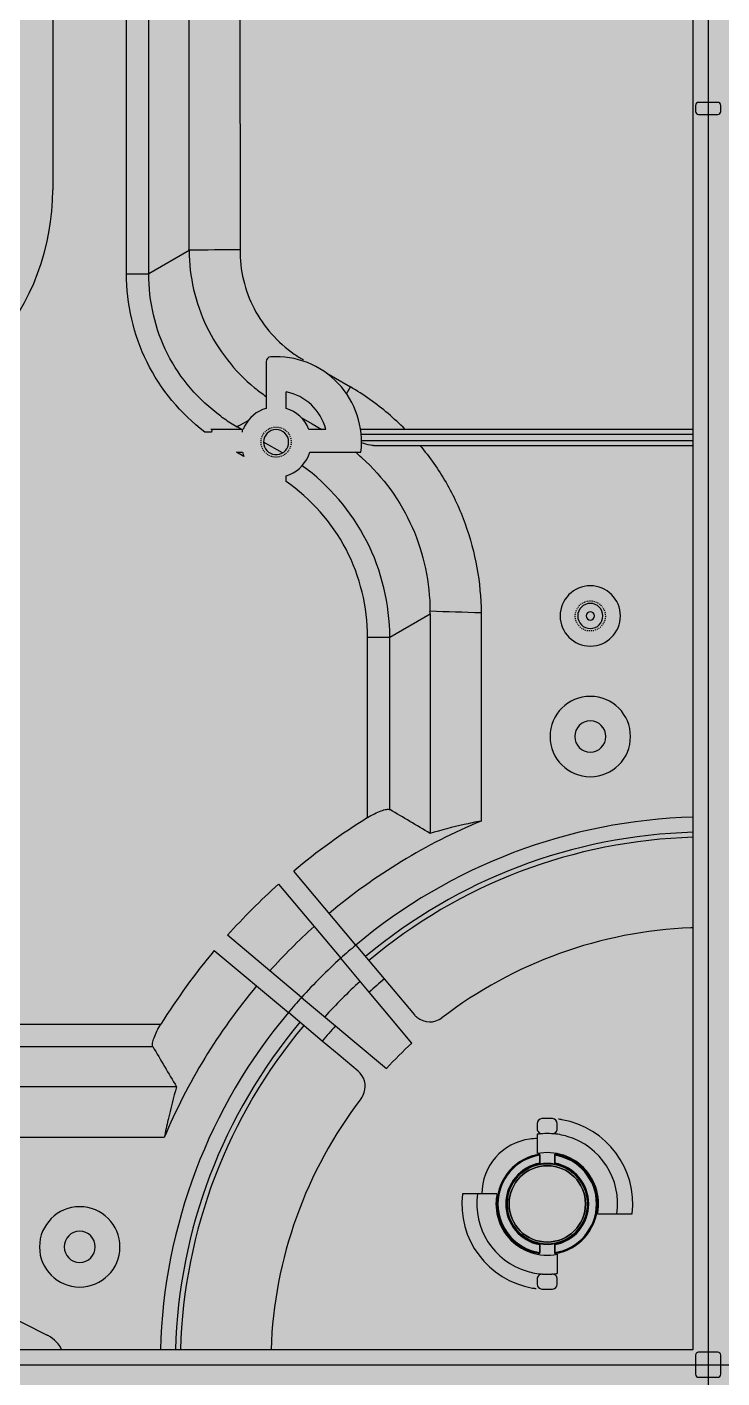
# Model space of a CAD drawing. Header units: millimetres. Extents: x -1070 to 42146, y 1440 to 12921.
# Drawn here: x 5794 to 5863.1, y 3516.5 to 3650.9 of the extents above; entities that cross this region are included whole.
import ezdxf

# ---------------------------------------------------------------- set-up
doc = ezdxf.new("R2010")
doc.units = ezdxf.units.MM
doc.linetypes.add('HIDDEN', pattern=[0.2, 0.1, -0.1])
for name, color, linetype in [('CITI-3MM实线CONTINUOUS', 7, 'Continuous'), ('CITIE-TAO实线CONTINUOUS', 7, 'Continuous'), ('DW-PLUS-XIANGTI隐藏线HIDDEN', 7, 'Continuous')]:
    doc.layers.add(name, color=color, linetype=linetype)

msp = doc.modelspace()

# ---------------------------------------------------------------- hatches: boundary and pattern name
at = {"lineweight": -3}
h = msp.add_hatch(color=256, dxfattribs=at)
h.dxf.hatch_style = 1
h.paths.add_polyline_path([(5611.757, 3767.826), (5611.757, 2767.826), (6111.757, 2767.826), (6111.757, 3767.826)])

# ---------------------------------------------------------------- linework, layer by layer
at = {"color": 1, "lineweight": -3}
for p, q in [((5861.757, 3767.826), (5861.757, 2767.826)), ((5611.757, 3517.826), (6111.757, 3517.826))]:
    msp.add_line(p, q, dxfattribs=at)
at = {"color": 7, "linetype": 'Continuous', "lineweight": -3}
for p, q in [((5796.58, 3677.148), (5796.58, 3634.728)), ((5803.911, 3626.365), (5803.911, 3659.286)), ((5806.133, 3626.365), (5806.133, 3659.286)), ((5810.126, 3656.864), (5810.126, 3628.787)), ((5815.197, 3656.895), (5815.199, 3628.762)), ((5860.257, 3643.426), (5860.257, 3654.619)), ((5860.257, 3643.126), (5860.257, 3643.426)), ((5860.257, 3642.526), (5860.257, 3643.126)), ((5860.507, 3643.126), (5860.507, 3642.526)), ((5862.707, 3643.426), (5860.807, 3643.426)), ((5863.007, 3642.526), (5863.007, 3643.126)), ((5860.257, 3642.226), (5860.257, 3642.526)), ((5860.257, 3519.326), (5860.257, 3642.226)), ((5860.807, 3642.226), (5862.707, 3642.226)), ((5810.127, 3628.672), (5806.133, 3626.365)), ((5803.911, 3626.365), (5806.133, 3626.365)), ((5817.788, 3617.607), (5817.788, 3612.977)), ((5823.824, 3616.47), (5826.182, 3615.109)), ((5819.788, 3612.977), (5819.788, 3614.624)), ((5825.803, 3614.419), (5826.193, 3615.106)), ((5821.277, 3612.083), (5822.372, 3611.451)), ((5812.365, 3610.623), (5811.697, 3610.623)), ((5814.78, 3610.893), (5812.305, 3610.893)), ((5814.923, 3610.893), (5814.78, 3610.893)), ((5815.082, 3611.233), (5814.923, 3611.141)), ((5815.353, 3610.893), (5814.923, 3611.141)), ((5815.434, 3610.893), (5814.923, 3610.893)), ((5815.207, 3611.305), (5815.082, 3611.233)), ((5816.033, 3611.782), (5815.207, 3611.305)), ((5815.434, 3610.623), (5815.434, 3610.893)), ((5823.727, 3610.893), (5822.049, 3610.893)), ((5822.372, 3611.451), (5823.339, 3610.893)), ((5860.257, 3610.893), (5827.193, 3610.893)), ((5819.42, 3608.544), (5817.538, 3609.631)), ((5828.467, 3610.393), (5827.253, 3610.393)), ((5827.286, 3609.793), (5828.467, 3609.793)), ((5860.257, 3610.393), (5828.467, 3610.393)), ((5828.467, 3609.793), (5860.257, 3609.793)), ((5828.467, 3609.293), (5860.257, 3609.293)), ((5815.596, 3608.187), (5814.841, 3608.623)), ((5814.841, 3608.623), (5815.434, 3608.623)), ((5822.142, 3608.623), (5827.229, 3608.623)), ((5819.788, 3605.692), (5819.788, 3606.269)), ((5830.102, 3590.22), (5834.095, 3592.525)), ((5834.095, 3592.525), (5834.095, 3570.688)), ((5839.177, 3592.62), (5839.169, 3575.623)), ((5827.88, 3572.257), (5827.88, 3590.22)), ((5827.88, 3590.22), (5830.102, 3590.22)), ((5830.102, 3573.052), (5830.102, 3590.22)), ((5839.169, 3575.623), (5839.169, 3575.182)), ((5839.169, 3575.182), (5839.168, 3572.313)), ((5839.168, 3572.313), (5839.168, 3571.917)), ((5826.725, 3559.575), (5820.546, 3566.938)), ((5819.034, 3565.629), (5825.216, 3558.262)), ((5821.321, 3554.366), (5813.954, 3560.548)), ((5826.725, 3559.575), (5829.553, 3556.205)), ((5812.644, 3559.036), (5820.007, 3552.858)), ((5828.047, 3554.889), (5825.216, 3558.262)), ((5829.553, 3556.205), (5830.961, 3554.527)), ((5821.321, 3554.366), (5824.694, 3551.536)), ((5829.428, 3553.242), (5828.047, 3554.889)), ((5830.961, 3554.527), (5832.538, 3552.647)), ((5823.378, 3550.03), (5820.007, 3552.858)), ((5832.293, 3549.828), (5829.428, 3553.242)), ((5789.363, 3551.702), (5807.326, 3551.702)), ((5824.694, 3551.536), (5826.341, 3550.154)), ((5826.341, 3550.154), (5829.755, 3547.29)), ((5789.363, 3549.481), (5806.531, 3549.481)), ((5825.055, 3548.622), (5823.378, 3550.03)), ((5826.935, 3547.044), (5825.055, 3548.622)), ((5808.895, 3545.488), (5787.057, 3545.488)), ((5844.757, 3541.81), (5844.757, 3541.309)), ((5844.757, 3540.754), (5844.757, 3538.827)), ((5846.757, 3541.309), (5846.757, 3541.81)), ((5807.288, 3540.415), (5786.966, 3540.415)), ((5807.665, 3540.415), (5807.288, 3540.415)), ((5845.007, 3538.668), (5845.007, 3538.769)), ((5845.007, 3538.668), (5845.007, 3537.882)), ((5846.507, 3538.769), (5846.507, 3538.668)), ((5846.507, 3538.668), (5846.507, 3537.882)), ((5845.007, 3537.882), (5845.007, 3537.78)), ((5846.507, 3537.78), (5846.507, 3537.882)), ((5838.829, 3534.826), (5837.316, 3534.826)), ((5840.756, 3534.826), (5838.829, 3534.826)), ((5850.758, 3532.826), (5852.685, 3532.826)), ((5852.685, 3532.826), (5854.198, 3532.826)), ((5845.007, 3529.871), (5845.007, 3529.77)), ((5845.007, 3529.77), (5845.007, 3528.984)), ((5845.007, 3528.882), (5845.007, 3528.984)), ((5846.507, 3529.77), (5846.507, 3529.871)), ((5846.507, 3529.77), (5846.507, 3528.984)), ((5846.507, 3528.984), (5846.507, 3528.882)), ((5846.757, 3528.825), (5846.757, 3526.898)), ((5783.101, 3527.233), (5796.012, 3520.777)), ((5844.757, 3526.343), (5844.757, 3525.842)), ((5846.757, 3525.842), (5846.757, 3526.343)), ((5737.357, 3519.326), (5860.257, 3519.326)), ((5860.507, 3518.776), (5860.507, 3516.876)), ((5862.707, 3519.076), (5860.807, 3519.076)), ((5863.007, 3516.876), (5863.007, 3518.776)), ((5860.807, 3516.576), (5862.707, 3516.576))]:
    msp.add_line(p, q, dxfattribs=at)
for centre, radius, start, end in [((5860.807, 3643.126), 0.3, 90, 180), ((5862.707, 3643.126), 0.3, 0, 90), ((5860.807, 3642.526), 0.3, 180, 270), ((5862.707, 3642.526), 0.3, 270, 0), ((5772.78, 3634.728), 23.8, 319, 0), ((5807.095, 4584.766), 956.012, 270.181624, 270.485641), ((5782.615, 3628.402), 27.514, 0.5615, 0.80261), ((5818.288, 3617.607), 0.5, 93.58332, 180), ((5818.788, 3609.623), 8.5, 353.24367, 93.58332), ((5827.729, 3628.665), 12.515, 235.21746, 240.28773), ((5828.04, 3628.9), 17.945, 230.6242, 235.15775), ((5818.788, 3609.623), 5.1, 14.41951, 78.69227), ((5813.191, 3592.774), 25.838, 49.61515, 59.8168), ((5823.736, 3626.574), 17.772, 234.01162, 235.28116), ((5823.736, 3626.573), 17.772, 235.28047, 240.27071), ((5818.788, 3609.623), 3.5, 106.60155, 153.34217), ((5818.788, 3609.623), 3.5, 21.27577, 73.39845), ((5812.071, 3591.473), 27.555, 44.8119, 49.59487), ((5818.789, 3609.623), 6.501, 168.73298, 171.14994), ((5818.788, 3609.623), 3.5, 153.34217, 159.20187), ((5818.788, 3609.623), 1.25, 0, 180), ((5818.788, 3609.623), 1.25, 180, 349.51627), ((5818.788, 3609.623), 1.25, 349.51627, 0), ((5818.788, 3609.623), 3.5, 286.60155, 336.87219), ((5818.788, 3609.623), 3.5, 336.87219, 343.39845), ((5813.526, 3592.763), 20.599, 47.95033, 50.34589), ((5850.038, 3592.326), 3, 0, 180), ((5850.038, 3592.326), 1.25, 0, 180), ((5795.822, 2361.243), 1232.14, 87.983684, 88.220057), ((5850.038, 3592.326), 3, 180, 0), ((5850.038, 3592.326), 1.25, 180, 0), ((5850.038, 3592.326), 0.418, 0, 180), ((5850.038, 3592.326), 0.418, 180, 0), ((5850.038, 3580.326), 4, 0, 180), ((5850.038, 3580.326), 1.55, 0, 180), ((5850.038, 3580.326), 4, 180, 0), ((5850.038, 3580.326), 1.55, 180, 0), ((5708.855, 3363.727), 241.904, 58.82015, 59.91932), ((5861.757, 3517.826), 64.112, 121.89737, 130), ((5861.757, 3517.826), 58.619, 112.66571, 130), ((5861.757, 3517.826), 54.5, 91.57715, 130), ((5861.757, 3517.826), 53, 91.6218, 130), ((5861.757, 3517.826), 52.5, 91.63725, 130.05159), ((5861.757, 3517.826), 64.112, 131.78766, 138.21234), ((5861.757, 3517.826), 58.619, 131.95524, 138.04476), ((5861.757, 3517.826), 43.5, 92.24756, 127.48069), ((5861.757, 3517.826), 43.5, 91.97611, 92.24756), ((5861.757, 3517.826), 54.5, 130, 132.10307), ((5861.757, 3517.826), 64.112, 140, 148.10263), ((5861.757, 3517.826), 54.5, 132.10307, 137.89693), ((5861.757, 3517.826), 58.619, 140, 157.33429), ((5861.757, 3517.826), 51.5, 132.22564, 135.01076), ((5861.757, 3517.826), 50.1, 130, 132.28786), ((5861.757, 3517.826), 54.5, 137.89693, 140), ((5861.757, 3517.826), 51.5, 135.01076, 137.77436), ((5861.757, 3517.826), 54.5, 140, 178.42285), ((5861.745, 3517.83), 52.988, 139.99557, 178.38263), ((5861.757, 3517.826), 52.5, 139.94846, 178.36275), ((5861.757, 3517.826), 50.1, 137.71214, 140), ((5834.07, 3553.933), 2, 220, 230.16546), ((5834.07, 3553.933), 2, 230.16546, 307.48069), ((6015.855, 3670.728), 241.904, 210.08068, 211.17985), ((5861.757, 3517.826), 43.5, 132.63522, 137.36478), ((5825.65, 3545.512), 2, 342.32478, 50), ((5825.65, 3545.512), 2, 322.51931, 342.32478), ((5861.757, 3517.826), 43.5, 142.51931, 178.02389), ((5845.257, 3541.81), 0.5, 93.58332, 180), ((5845.757, 3533.826), 8.5, 86.41668, 93.58332), ((5846.257, 3541.81), 0.5, 0, 86.41668), ((5845.757, 3533.826), 8.5, 80.15881, 82.46232), ((5845.757, 3533.826), 8.5, 353.24367, 80.15881), ((5845.257, 3541.309), 0.5, 180, 273.82255), ((5845.757, 3533.826), 7, 95.29417, 98.21321), ((5845.757, 3533.826), 7, 86.17745, 93.82255), ((5846.257, 3541.309), 0.5, 266.17745, 0), ((5845.757, 3533.826), 7, 79.76053, 86.17743), ((5845.757, 3533.826), 7, 73.4912, 79.76053), ((5844.757, 3534.826), 5.5, 97.70834, 180), ((5844.757, 3534.826), 5.5, 90, 97.70834), ((5845.757, 3533.826), 7, 351.78679, 73.4912), ((5845.757, 3533.826), 5, 98.62693, 177.53429), ((5845.757, 3533.826), 4.9, 98.80437, 261.19563), ((5845.757, 3533.826), 5.1, 71.32047, 101.30773), ((5845.757, 3533.826), 5, 0, 81.37307), ((5845.757, 3533.826), 4.9, 278.80437, 81.19563), ((5845.757, 3533.826), 5.1, 11.21536, 71.32047), ((5845.757, 3533.826), 4.125, 100.47568, 259.52432), ((5845.757, 3533.826), 4.025, 100.739, 180), ((5845.757, 3533.826), 4, 100.74093, 177.39131), ((5845.757, 3533.826), 4, 100.74093, 177.39131), ((5845.757, 3533.826), 3.8, 0, 180), ((5845.757, 3533.826), 4.025, 79.261, 100.739), ((5845.757, 3533.826), 4, 79.25907, 100.74093), ((5845.757, 3533.826), 4, 79.25907, 100.74093), ((5845.757, 3533.826), 4, 2.60869, 79.25907), ((5845.757, 3533.826), 4.125, 280.47568, 79.52432), ((5845.757, 3533.826), 4.025, 0, 79.261), ((5844.757, 3534.826), 5.5, 17.29719, 21.35164), ((5845.757, 3533.826), 8.5, 173.24367, 260.15881), ((5845.757, 3533.826), 7, 171.78679, 253.4912), ((5845.757, 3533.826), 5.1, 176.40894, 191.21536), ((5845.757, 3533.826), 5.1, 168.69227, 176.40894), ((5845.757, 3533.826), 5, 177.53429, 180), ((5845.757, 3533.826), 4, 177.39131, 180), ((5845.757, 3533.826), 4, 177.39131, 180), ((5845.757, 3533.826), 4, 0, 2.60869), ((5845.757, 3533.826), 4, 0, 2.60869), ((5845.757, 3533.826), 5.1, 356.40894, 11.21536), ((5799.257, 3529.545), 4, 0, 180), ((5845.757, 3533.826), 5.1, 191.21536, 251.32047), ((5845.757, 3533.826), 5, 180, 261.37307), ((5845.757, 3533.826), 4.025, 180, 259.261), ((5845.757, 3533.826), 4, 180, 182.60869), ((5845.757, 3533.826), 4, 180, 182.60869), ((5845.757, 3533.826), 4, 182.60869, 259.25907), ((5845.757, 3533.826), 4, 182.60869, 259.25907), ((5845.757, 3533.826), 3.8, 180, 0), ((5845.757, 3533.826), 4, 280.74093, 357.39131), ((5845.757, 3533.826), 4.025, 280.739, 0), ((5845.757, 3533.826), 5, 278.62693, 357.53429), ((5845.757, 3533.826), 4, 357.39131, 0), ((5845.757, 3533.826), 5, 357.53429, 0), ((5845.757, 3533.826), 5.1, 348.69227, 356.40894), ((5799.257, 3529.545), 1.55, 0, 180), ((5845.757, 3533.826), 4, 259.25907, 280.74093), ((5799.257, 3529.545), 4, 180, 0), ((5799.257, 3529.545), 1.55, 180, 0), ((5844.757, 3534.826), 5.5, 248.64836, 252.7264), ((5845.757, 3533.826), 5.1, 251.32047, 281.30773), ((5845.757, 3533.826), 4.025, 259.261, 280.739), ((5845.757, 3533.826), 7, 253.4912, 259.76053), ((5845.757, 3533.826), 7, 259.76053, 266.17743), ((5845.257, 3526.343), 0.5, 86.17745, 180), ((5845.757, 3533.826), 7, 266.17745, 273.82255), ((5846.257, 3526.343), 0.5, 0, 93.82255), ((5845.757, 3533.826), 7, 275.29417, 278.21321), ((5845.757, 3533.826), 8.5, 260.15881, 262.46232), ((5845.257, 3525.842), 0.5, 180, 266.41668), ((5845.757, 3533.826), 8.5, 266.41668, 273.58332), ((5846.257, 3525.842), 0.5, 273.58332, 0), ((5794.536, 3517.826), 3.3, 57.09439, 63.43495), ((5794.536, 3517.826), 3.3, 38.9941, 57.09439), ((5794.536, 3517.826), 3.3, 27.03569, 38.9941), ((5860.807, 3518.776), 0.3, 90, 180), ((5862.707, 3518.776), 0.3, 0, 90), ((5860.807, 3516.876), 0.3, 180, 270), ((5862.707, 3516.876), 0.3, 270, 0)]:
    msp.add_arc(centre, radius, start, end, dxfattribs=at)
for centre, major_axis, ratio, start_param, end_param in [((5805.685, 3588.28), (27.513, 9.608), 0.7373697, -0.2520176, -0.2400649), ((5850.169, 3517.826), (56.357, 0), 0.9786351, 1.7978381, 1.8600416), ((5850.169, 3517.826), (56.357, 0), 0.9786351, 1.7672743, 1.7978381), ((5861.757, 3529.413), (0, 56.357), 0.9786351, 1.2815511, 1.341806), ((5861.757, 3529.413), (0, 56.357), 0.9786351, 1.341806, 1.3743184)]:
    msp.add_ellipse(centre, major_axis=major_axis, ratio=ratio, start_param=start_param, end_param=end_param, dxfattribs=at)
for points, knots in [([(5810.127, 3628.672), (5810.155, 3626.09), (5811.344, 3620.872), (5814.66, 3616.667), (5816.656, 3615.029)], [0, 0, 0, 0, 0.4999207, 1, 1, 1, 1]), ([(5815.199, 3628.762), (5815.188, 3626.754), (5816.142, 3622.664), (5818.94, 3619.531), (5820.589, 3618.386)], [0, 0, 0, 0, 0.5000202, 1, 1, 1, 1]), ([(5811.697, 3610.623), (5809.303, 3612.442), (5805.295, 3617.255), (5803.912, 3623.358), (5803.911, 3626.365)], [0, 0, 0, 0, 0.4999665, 1, 1, 1, 1]), ([(5813.293, 3612.194), (5811.089, 3613.794), (5807.379, 3618.102), (5806.12, 3623.642), (5806.133, 3626.365)], [0, 0, 0, 0, 0.5000103, 1, 1, 1, 1]), ([(5828.467, 3609.293), (5828.369, 3609.293), (5827.965, 3609.324), (5827.567, 3609.436), (5827.288, 3609.563)], [0, 0, 0, 0, 0.241674, 1, 1, 1, 1]), ([(5833.086, 3609.293), (5834.059, 3608.141), (5835.814, 3605.667), (5837.709, 3601.534), (5838.881, 3597.147), (5839.172, 3594.128), (5839.177, 3592.62)], [0, 0, 0, 0, 0.2499953, 0.4999821, 0.7499941, 1, 1, 1, 1]), ([(5827.323, 3608.059), (5829.436, 3606.153), (5832.9, 3601.392), (5834.084, 3595.635), (5834.093, 3592.789)], [0, 0, 0, 0, 0.5000415, 1, 1, 1, 1]), ([(5830.102, 3590.22), (5830.089, 3593.503), (5828.513, 3600.163), (5824.04, 3605.346), (5821.384, 3607.275)], [0, 0, 0, 0, 0.5000151, 1, 1, 1, 1]), ([(5827.88, 3590.22), (5827.88, 3593.218), (5826.428, 3599.312), (5822.253, 3603.987), (5819.788, 3605.692)], [0, 0, 0, 0, 0.5000249, 1, 1, 1, 1]), ([(5827.88, 3572.257), (5828.102, 3572.395), (5828.538, 3572.643), (5829.173, 3572.931), (5829.678, 3573.084), (5830.005, 3573.108), (5830.102, 3573.052)], [0, 0, 0, 0, 0.32627, 0.6262039, 0.8608737, 1, 1, 1, 1]), ([(5806.531, 3549.481), (5806.475, 3549.577), (5806.499, 3549.904), (5806.651, 3550.41), (5806.939, 3551.045), (5807.188, 3551.48), (5807.326, 3551.702)], [0, 0, 0, 0, 0.1391233, 0.3737938, 0.6737287, 1, 1, 1, 1])]:
    msp.add_open_spline(points, degree=3, knots=knots, dxfattribs=at)
msp.add_open_spline([(5815.434, 3608.623), (5815.478, 3608.474), (5815.532, 3608.328), (5815.596, 3608.187)], degree=3, dxfattribs=at)
at = {"layer": 'CITI-3MM实线CONTINUOUS', "color": 7, "lineweight": -3}
for radius in [4, 3.8]:
    msp.add_circle((5845.757, 3533.826), radius, dxfattribs=at)
at = {"layer": 'CITIE-TAO实线CONTINUOUS', "color": 7, "lineweight": -3}
for p, q in [((5845.007, 3537.78), (5845.007, 3538.769)), ((5846.507, 3537.78), (5846.507, 3538.769)), ((5845.007, 3528.882), (5845.007, 3529.871)), ((5846.507, 3528.882), (5846.507, 3529.871))]:
    msp.add_line(p, q, dxfattribs=at)
msp.add_circle((5845.757, 3533.826), 4.025, dxfattribs=at)
for radius, start, end in [(5, 98.62693, 180), (4.9, 98.80437, 261.19563), (4.9, 278.80437, 81.19563), (4.125, 100.47568, 259.52432), (4.125, 280.47568, 79.52432), (5, 278.62693, 0)]:
    msp.add_arc((5845.757, 3533.826), radius, start, end, dxfattribs=at)
at = {"layer": 'DW-PLUS-XIANGTI隐藏线HIDDEN', "color": 5, "linetype": 'HIDDEN', "lineweight": -3}
for centre in [(5818.788, 3609.623), (5850.038, 3592.326)]:
    msp.add_circle(centre, 1.5, dxfattribs=at)

doc.saveas('drawing.dxf')
